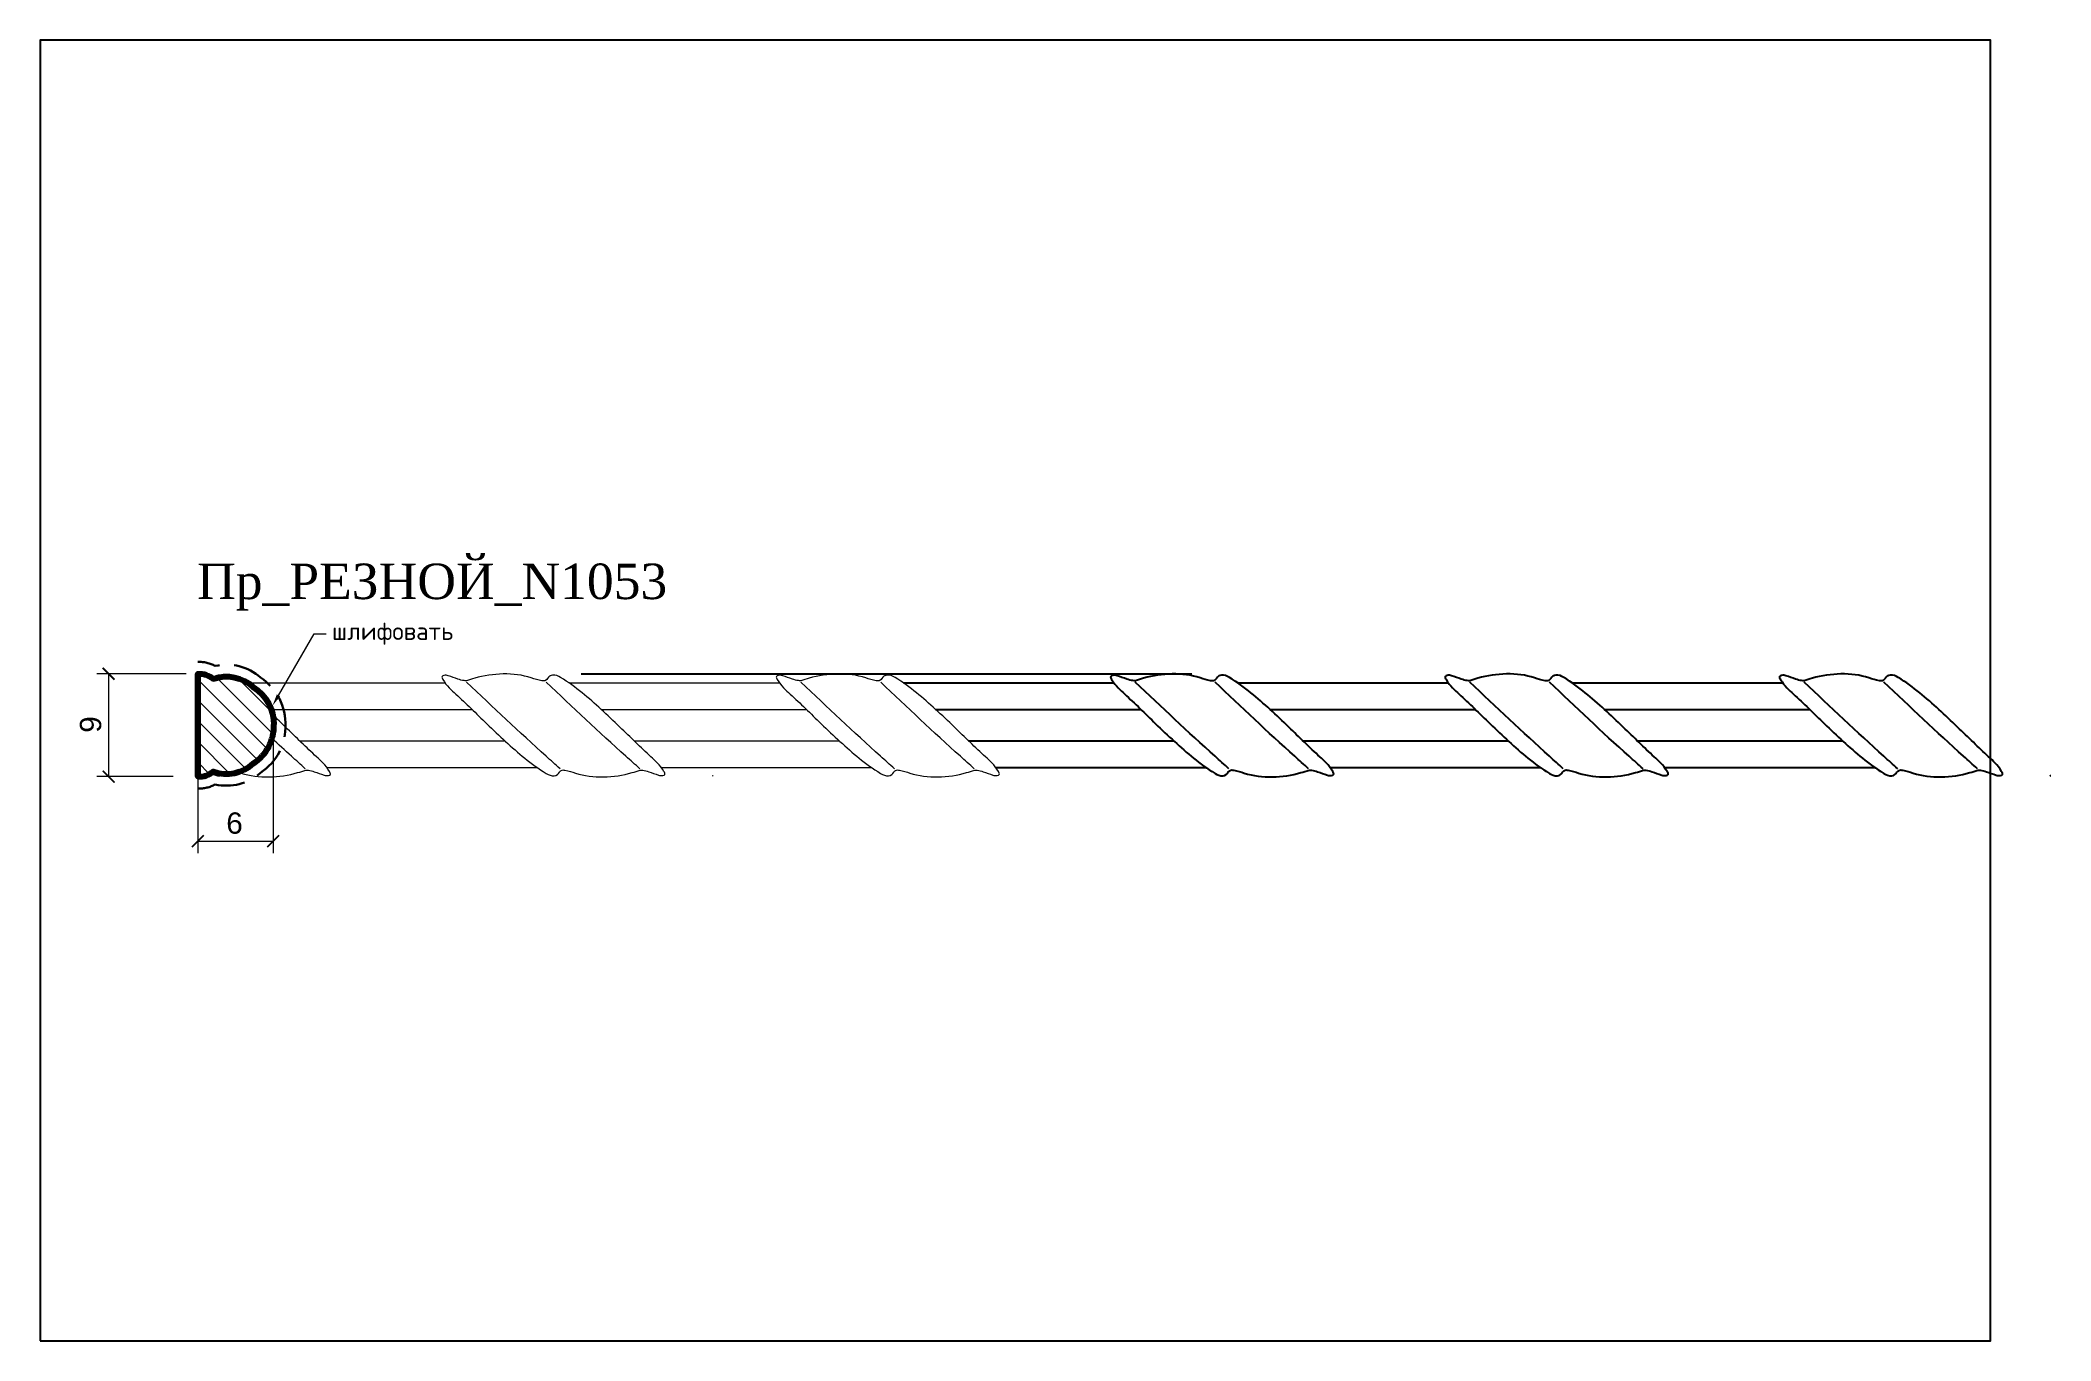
# Model space of a CAD drawing. Header units: millimetres. Extents: x 1315 to 1485, y -1342 to -1232.
import ezdxf
from ezdxf import colors
from ezdxf.entities.mleader import LeaderData, LeaderLine
from ezdxf.math import Vec2, Vec3

# ---------------------------------------------------------------- set-up
doc = ezdxf.new("R2010")
doc.units = ezdxf.units.MM
doc.linetypes.add('HIDDEN', pattern=[0.375, 0.25, -0.125])
for name, color, linetype, lineweight in [('0.15', 7, 'Continuous', 15), ('линия 50', 1, 'Continuous', 140), ('служебный слой РАЗМЕРЫ', 7, 'Continuous', 9)]:
    doc.layers.add(name, color=color, linetype=linetype, lineweight=lineweight)
doc.layers.add('Outside panel', color=7, linetype='Continuous', lineweight=18, true_color=0x7f5e57)
doc.layers.add('размеры в модели', color=7, linetype='Continuous')
doc.styles.add('ELECT', font='times.ttf')
doc.styles.get("Standard").update_dxf_attribs({"font": 'arial.ttf'})
doc.styles.add('ЕСКД профили текст', font='isocpeur.ttf')
doc.dimstyles.new('M_1', dxfattribs={"dimtxt": 1.8, "dimasz": 1, "dimexe": 1, "dimexo": 1, "dimgap": 0.6, "dimtad": 1, "dimdec": 0, "dimdsep": 46, "dimtxsty": 'Standard', "dimblk": 'ARCHTICK', "dimcen": -5, "dimclrd": 7, "dimclre": 7, "dimclrt": 7, "dimadec": 0, "dimazin": 0, "dimtfac": 1, "dimtdec": 0, "dimtmove": 0, "dimatfit": 3, "dimfxl": 1, "dimtolj": 1, "dimtzin": 0, "dimlwd": 5, "dimlwe": 5, "dimarcsym": 0})

# ---------------------------------------------------------------- blocks, each defined once
blk = doc.blocks.new('_ArchTick')
at = {"color": 0, "linetype": 'ByBlock', "const_width": 0.15}
blk.add_lwpolyline([(-0.5, -0.5), (0.5, 0.5)], dxfattribs=at)
blk = doc.blocks.new('*D3')
at = {"layer": 'Defpoints', "color": 0, "ltscale": 1000, "transparency": 16777216}
for p in [(1328.62, -1285.49), (1321.07, -1294.19), (1327.53, -1294.19)]:
    blk.add_point(p, dxfattribs=at)
at = {"layer": 'размеры в модели', "color": 7, "lineweight": 5, "ltscale": 1000, "transparency": 16777216}
for p, q in [((1327.62, -1285.49), (1320.07, -1285.49)), ((1321.07, -1285.49), (1321.07, -1294.19)), ((1326.53, -1294.19), (1320.07, -1294.19))]:
    blk.add_line(p, q, dxfattribs=at)
for p, rotation in [((1321.07, -1285.49), 90), ((1321.07, -1294.19), 270)]:
    blk.add_blockref('_ArchTick', p, dxfattribs=dict(at, rotation=rotation))
at = {"layer": 'размеры в модели', "color": 7, "ltscale": 1000, "transparency": 16777216, "insert": (1319.55, -1289.78), "char_height": 1.8, "attachment_point": 5, "rotation": 90}
blk.add_mtext('\\A1;9', dxfattribs=at)
blk = doc.blocks.new('*D2')
at = {"layer": 'Defpoints', "color": 0, "ltscale": 1000, "transparency": 16777216}
for p in [(1328.62, -1288.12), (1334.99, -1289.25), (1334.99, -1299.65)]:
    blk.add_point(p, dxfattribs=at)
at = {"layer": 'размеры в модели', "color": 7, "lineweight": 5, "ltscale": 1000, "transparency": 16777216}
for p, q in [((1328.62, -1289.12), (1328.62, -1300.65)), ((1334.99, -1290.25), (1334.99, -1300.65)), ((1328.62, -1299.65), (1334.99, -1299.65))]:
    blk.add_line(p, q, dxfattribs=at)
at = {"layer": 'размеры в модели', "color": 7, "lineweight": 5, "ltscale": 1000, "transparency": 16777216, "rotation": 180}
blk.add_blockref('_ArchTick', (1328.62, -1299.65), dxfattribs=at)
at = {"layer": 'размеры в модели', "color": 7, "lineweight": 5, "ltscale": 1000, "transparency": 16777216}
blk.add_blockref('_ArchTick', (1334.99, -1299.65), dxfattribs=at)
at = {"layer": 'размеры в модели', "color": 7, "ltscale": 1000, "transparency": 16777216, "insert": (1331.72, -1298.13), "char_height": 1.8, "attachment_point": 5}
blk.add_mtext('\\A1;6', dxfattribs=at)

msp = doc.modelspace()

# ---------------------------------------------------------------- hatches: boundary and pattern name
at = {"layer": 'Outside panel', "ltscale": 1000}
h = msp.add_hatch(dxfattribs=at)
h.set_pattern_fill('ANSI31', color=256, scale=9.894831, angle=90)
h.set_pattern_definition([(135, (-306791.362, 90835.3116), (-0.8745877676, -0.8745877676), [])])
h.paths.add_polyline_path([(1333.31, -1286.61, 0.277939), (1329.91, -1285.92, 0.162389), (1328.87, -1285.49), (1328.62, -1285.49), (1328.62, -1294.19, 0.197415), (1329.91, -1293.76, 0.277939), (1333.31, -1293.07, 0.263205), (1335.05, -1289.79, 0.257182)])

# ---------------------------------------------------------------- linework, layer by layer
at = {"color": 7, "ltscale": 1000}
for p, q in [((1361.06, -1285.49), (1412.72, -1285.49)), ((1368.17, -1285.49), (1406.11, -1285.49)), ((1388.31, -1286.26), (1406.12, -1286.26)), ((1416.6, -1286.26), (1434.41, -1286.26)), ((1444.89, -1286.26), (1462.71, -1286.26)), ((1391.03, -1288.5), (1408.39, -1288.5)), ((1419.32, -1288.5), (1436.69, -1288.5)), ((1447.62, -1288.5), (1464.98, -1288.5)), ((1393.83, -1291.17), (1411.19, -1291.17)), ((1422.13, -1291.17), (1439.48, -1291.17)), ((1450.42, -1291.17), (1467.78, -1291.17)), ((1396.12, -1293.42), (1413.9, -1293.42)), ((1424.41, -1293.42), (1442.19, -1293.42)), ((1452.71, -1293.42), (1470.49, -1293.42))]:
    msp.add_line(p, q, dxfattribs=at)
at = {"color": 6, "ltscale": 1000}
msp.add_lwpolyline([(1315.28, -1341.91), (1480.28, -1341.91), (1480.28, -1231.91), (1315.28, -1231.91)], close=True, dxfattribs=at)
at = {"color": 7, "ltscale": 1000}
for points, knots in [([(1415.03, -1285.66), (1415.03, -1285.66), (1414.85, -1285.75), (1414.71, -1286.11), (1414.08, -1286.08), (1412.26, -1285.34), (1409.91, -1285.44), (1408.17, -1286.01), (1407.94, -1286.08), (1407.87, -1286.08), (1407.62, -1286.08), (1407.1, -1285.91), (1406.55, -1285.71), (1406.09, -1285.58), (1405.78, -1285.72), (1406.22, -1286.49), (1407.46, -1287.57), (1409.83, -1289.92), (1412.29, -1292.23), (1414.2, -1293.67), (1415.26, -1294.24), (1415.74, -1293.98), (1415.79, -1293.82), (1415.83, -1293.75), (1415.95, -1293.61), (1416.49, -1293.65), (1418.31, -1294.38), (1420.66, -1294.28), (1422.4, -1293.71), (1422.63, -1293.64)], [0, 0, 0, 0, 0.127809, 0.618615, 0.938696, 1.857693, 6.65098, 7.369938, 7.369938, 7.369938, 7.587352, 8.112187, 8.980321, 9.35046, 9.53889, 9.800764, 11.461262, 15.083573, 19.409813, 21.639664, 22.344517, 22.867599, 22.867599, 22.867599, 23.095516, 23.415596, 24.334593, 29.12788, 29.846838, 29.846838, 29.846838, 29.846838]), ([(1422.63, -1293.64), (1422.7, -1293.64), (1422.95, -1293.64), (1423.47, -1293.82), (1424.02, -1294.02), (1424.47, -1294.14), (1424.78, -1294.01), (1424.35, -1293.23), (1423.11, -1292.15), (1420.73, -1289.8), (1418.28, -1287.5), (1416.37, -1286.06), (1415.39, -1285.53), (1415.05, -1285.65), (1415.03, -1285.66)], [0, 0, 0, 0, 0.217414, 0.742249, 1.610384, 1.980523, 2.168952, 2.430826, 4.091325, 7.713636, 12.039875, 14.269726, 14.974579, 15.207664, 15.207664, 15.207664, 15.207664]), ([(1443.33, -1285.66), (1443.33, -1285.66), (1443.14, -1285.75), (1443.01, -1286.11), (1442.37, -1286.08), (1440.56, -1285.34), (1438.2, -1285.44), (1436.46, -1286.01), (1436.23, -1286.08), (1436.16, -1286.08), (1435.91, -1286.08), (1435.39, -1285.91), (1434.84, -1285.71), (1434.39, -1285.58), (1434.08, -1285.72), (1434.51, -1286.49), (1435.75, -1287.57), (1438.13, -1289.92), (1440.58, -1292.23), (1442.49, -1293.67), (1443.56, -1294.24), (1444.03, -1293.98), (1444.08, -1293.82), (1444.13, -1293.75), (1444.24, -1293.61), (1444.78, -1293.65), (1446.6, -1294.38), (1448.95, -1294.28), (1450.7, -1293.71), (1450.92, -1293.64)], [0, 0, 0, 0, 0.127809, 0.618615, 0.938696, 1.857693, 6.65098, 7.369938, 7.369938, 7.369938, 7.587352, 8.112187, 8.980321, 9.35046, 9.53889, 9.800764, 11.461262, 15.083573, 19.409813, 21.639664, 22.344517, 22.867599, 22.867599, 22.867599, 23.095516, 23.415596, 24.334593, 29.12788, 29.846838, 29.846838, 29.846838, 29.846838]), ([(1450.92, -1293.64), (1450.99, -1293.64), (1451.24, -1293.64), (1451.76, -1293.82), (1452.31, -1294.02), (1452.77, -1294.14), (1453.08, -1294.01), (1452.64, -1293.23), (1451.4, -1292.15), (1449.03, -1289.8), (1446.57, -1287.5), (1444.66, -1286.06), (1443.69, -1285.53), (1443.34, -1285.65), (1443.33, -1285.66)], [0, 0, 0, 0, 0.217414, 0.742249, 1.610384, 1.980523, 2.168952, 2.430826, 4.091325, 7.713636, 12.039875, 14.269726, 14.974579, 15.207664, 15.207664, 15.207664, 15.207664]), ([(1471.62, -1285.66), (1471.62, -1285.66), (1471.43, -1285.75), (1471.3, -1286.11), (1470.66, -1286.08), (1468.85, -1285.34), (1466.5, -1285.44), (1464.75, -1286.01), (1464.53, -1286.08), (1464.45, -1286.08), (1464.2, -1286.08), (1463.69, -1285.91), (1463.14, -1285.71), (1462.68, -1285.58), (1462.37, -1285.72), (1462.8, -1286.49), (1464.04, -1287.57), (1466.42, -1289.92), (1468.88, -1292.23), (1470.78, -1293.67), (1471.85, -1294.24), (1472.32, -1293.98), (1472.37, -1293.82), (1472.42, -1293.75), (1472.54, -1293.61), (1473.08, -1293.65), (1474.89, -1294.38), (1477.25, -1294.28), (1478.99, -1293.71), (1479.22, -1293.64)], [0, 0, 0, 0, 0.127809, 0.618615, 0.938696, 1.857693, 6.65098, 7.369938, 7.369938, 7.369938, 7.587352, 8.112187, 8.980321, 9.35046, 9.53889, 9.800764, 11.461262, 15.083573, 19.409813, 21.639664, 22.344517, 22.867599, 22.867599, 22.867599, 23.095516, 23.415596, 24.334593, 29.12788, 29.846838, 29.846838, 29.846838, 29.846838]), ([(1471.62, -1285.66), (1471.62, -1285.66), (1471.43, -1285.75), (1471.3, -1286.11), (1470.66, -1286.08), (1468.85, -1285.34), (1466.5, -1285.44), (1464.75, -1286.01), (1464.53, -1286.08), (1464.45, -1286.08), (1464.2, -1286.08), (1463.69, -1285.91), (1463.14, -1285.71), (1462.68, -1285.58), (1462.37, -1285.72), (1462.8, -1286.49), (1464.04, -1287.57), (1466.42, -1289.92), (1468.88, -1292.23), (1470.78, -1293.67), (1471.85, -1294.24), (1472.32, -1293.98), (1472.37, -1293.82), (1472.42, -1293.75), (1472.54, -1293.61), (1473.08, -1293.65), (1474.89, -1294.38), (1477.25, -1294.28), (1478.99, -1293.71), (1479.22, -1293.64)], [0, 0, 0, 0, 0.127809, 0.618615, 0.938696, 1.857693, 6.65098, 7.369938, 7.369938, 7.369938, 7.587352, 8.112187, 8.980321, 9.35046, 9.53889, 9.800764, 11.461262, 15.083573, 19.409813, 21.639664, 22.344517, 22.867599, 22.867599, 22.867599, 23.095516, 23.415596, 24.334593, 29.12788, 29.846838, 29.846838, 29.846838, 29.846838]), ([(1479.22, -1293.64), (1479.29, -1293.64), (1479.54, -1293.64), (1480.05, -1293.82), (1480.6, -1294.02), (1481.06, -1294.14), (1481.37, -1294.01), (1480.94, -1293.23), (1479.7, -1292.15), (1477.32, -1289.8), (1474.86, -1287.5), (1472.96, -1286.06), (1471.98, -1285.53), (1471.64, -1285.65), (1471.62, -1285.66)], [0, 0, 0, 0, 0.217414, 0.742249, 1.610384, 1.980523, 2.168952, 2.430826, 4.091325, 7.713636, 12.039875, 14.269726, 14.974579, 15.207664, 15.207664, 15.207664, 15.207664]), ([(1479.22, -1293.64), (1479.29, -1293.64), (1479.54, -1293.64), (1480.05, -1293.82), (1480.6, -1294.02), (1481.06, -1294.14), (1481.37, -1294.01), (1480.94, -1293.23), (1479.7, -1292.15), (1477.32, -1289.8), (1474.86, -1287.5), (1472.96, -1286.06), (1471.98, -1285.53), (1471.64, -1285.65), (1471.62, -1285.66)], [0, 0, 0, 0, 0.217414, 0.742249, 1.610384, 1.980523, 2.168952, 2.430826, 4.091325, 7.713636, 12.039875, 14.269726, 14.974579, 15.207664, 15.207664, 15.207664, 15.207664])]:
    msp.add_open_spline(points, degree=3, knots=knots, dxfattribs=at)
for points in [[(1415.85, -1293.52), (1414.68, -1292.47), (1407.93, -1286.2)], [(1422.59, -1293.52), (1421.42, -1292.47), (1414.68, -1286.2)], [(1444.14, -1293.52), (1442.97, -1292.47), (1436.23, -1286.2)], [(1450.89, -1293.52), (1449.71, -1292.47), (1442.97, -1286.2)], [(1472.43, -1293.52), (1471.26, -1292.47), (1464.52, -1286.2)], [(1472.43, -1293.52), (1471.26, -1292.47), (1464.52, -1286.2)], [(1479.18, -1293.52), (1478.01, -1292.47), (1471.27, -1286.2)], [(1479.18, -1293.52), (1478.01, -1292.47), (1471.27, -1286.2)]]:
    msp.add_spline(points, degree=3, dxfattribs=at)
msp.add_open_spline([(1485.38, -1294.11), (1485.36, -1294.12), (1485.34, -1294.13), (1485.31, -1294.14)], degree=3, dxfattribs=at)
at = {"layer": '0.15', "color": 7, "ltscale": 1000}
for p, q in [((1332.81, -1286.26), (1349.54, -1286.26)), ((1360.01, -1286.26), (1377.83, -1286.26)), ((1334.83, -1288.5), (1351.81, -1288.5)), ((1362.74, -1288.5), (1380.1, -1288.5)), ((1337.24, -1291.17), (1354.6, -1291.17)), ((1365.54, -1291.17), (1382.9, -1291.17)), ((1339.53, -1293.42), (1357.31, -1293.42)), ((1367.83, -1293.42), (1385.61, -1293.42))]:
    msp.add_line(p, q, dxfattribs=at)
for points, knots in [([(1330.78, -1285.69), (1330.64, -1285.62), (1330.42, -1285.57), (1330.17, -1285.65), (1330.15, -1285.66)], [14.5284438, 14.5284438, 14.5284438, 14.5284438, 14.9745795, 15.2076638, 15.2076638, 15.2076638, 15.2076638]), ([(1358.45, -1285.66), (1358.45, -1285.66), (1358.26, -1285.75), (1358.13, -1286.11), (1357.49, -1286.08), (1355.67, -1285.34), (1353.32, -1285.44), (1351.58, -1286.01), (1351.35, -1286.08), (1351.28, -1286.08), (1351.03, -1286.08), (1350.51, -1285.91), (1349.96, -1285.71), (1349.51, -1285.58), (1349.2, -1285.72), (1349.63, -1286.49), (1350.87, -1287.57), (1353.25, -1289.92), (1355.7, -1292.23), (1357.61, -1293.67), (1358.68, -1294.24), (1359.15, -1293.98), (1359.2, -1293.82), (1359.25, -1293.75), (1359.36, -1293.61), (1359.9, -1293.65), (1361.72, -1294.38), (1364.07, -1294.28), (1365.82, -1293.71), (1366.04, -1293.64)], [0, 0, 0, 0, 0.127809, 0.618615, 0.938696, 1.857693, 6.65098, 7.369938, 7.369938, 7.369938, 7.587352, 8.112187, 8.980321, 9.35046, 9.53889, 9.800764, 11.461262, 15.083573, 19.409813, 21.639664, 22.344517, 22.867599, 22.867599, 22.867599, 23.095516, 23.415596, 24.334593, 29.12788, 29.846838, 29.846838, 29.846838, 29.846838]), ([(1366.04, -1293.64), (1366.11, -1293.64), (1366.36, -1293.64), (1366.88, -1293.82), (1367.43, -1294.02), (1367.89, -1294.14), (1368.2, -1294.01), (1367.76, -1293.23), (1366.52, -1292.15), (1364.15, -1289.8), (1361.69, -1287.5), (1359.78, -1286.06), (1358.81, -1285.53), (1358.46, -1285.65), (1358.45, -1285.66)], [0, 0, 0, 0, 0.217414, 0.742249, 1.610384, 1.980523, 2.168952, 2.430826, 4.091325, 7.713636, 12.039875, 14.269726, 14.974579, 15.207664, 15.207664, 15.207664, 15.207664]), ([(1386.74, -1285.66), (1386.74, -1285.66), (1386.55, -1285.75), (1386.42, -1286.11), (1385.78, -1286.08), (1383.97, -1285.34), (1381.62, -1285.44), (1379.87, -1286.01), (1379.64, -1286.08), (1379.57, -1286.08), (1379.32, -1286.08), (1378.81, -1285.91), (1378.26, -1285.71), (1377.8, -1285.58), (1377.49, -1285.72), (1377.92, -1286.49), (1379.16, -1287.57), (1381.54, -1289.92), (1384, -1292.23), (1385.9, -1293.67), (1386.97, -1294.24), (1387.44, -1293.98), (1387.49, -1293.82), (1387.54, -1293.75), (1387.66, -1293.61), (1388.2, -1293.65), (1390.01, -1294.38), (1392.37, -1294.28), (1394.11, -1293.71), (1394.34, -1293.64)], [0, 0, 0, 0, 0.127809, 0.618615, 0.938696, 1.857693, 6.65098, 7.369938, 7.369938, 7.369938, 7.587352, 8.112187, 8.980321, 9.35046, 9.53889, 9.800764, 11.461262, 15.083573, 19.409813, 21.639664, 22.344517, 22.867599, 22.867599, 22.867599, 23.095516, 23.415596, 24.334593, 29.12788, 29.846838, 29.846838, 29.846838, 29.846838]), ([(1394.33, -1293.64), (1394.41, -1293.64), (1394.66, -1293.64), (1395.17, -1293.82), (1395.72, -1294.02), (1396.18, -1294.14), (1396.49, -1294.01), (1396.06, -1293.23), (1394.82, -1292.15), (1392.44, -1289.8), (1389.98, -1287.5), (1388.08, -1286.06), (1387.1, -1285.53), (1386.76, -1285.65), (1386.74, -1285.66)], [0, 0, 0, 0, 0.217414, 0.742249, 1.610384, 1.980523, 2.168952, 2.430826, 4.091325, 7.713636, 12.039875, 14.269726, 14.974579, 15.207664, 15.207664, 15.207664, 15.207664]), ([(1337.75, -1293.64), (1337.82, -1293.64), (1338.07, -1293.64), (1338.58, -1293.82), (1339.14, -1294.02), (1339.59, -1294.14), (1339.9, -1294.01), (1339.47, -1293.23), (1338.23, -1292.15), (1336.56, -1290.5), (1335.32, -1289.31), (1334.96, -1288.97)], [0, 0, 0, 0, 0.217414, 0.742249, 1.610384, 1.980523, 2.168952, 2.430826, 4.091325, 7.713636, 9.190472, 9.190472, 9.190472, 9.190472]), ([(1337.71, -1293.52), (1337.32, -1293.17), (1336.38, -1292.33), (1335.44, -1291.47), (1334.89, -1290.96)], [0, 0, 0, 0, 1.575816, 3.811383, 3.811383, 3.811383, 3.811383]), ([(1329.78, -1293.9), (1329.78, -1293.91), (1330, -1294.03), (1330.31, -1294.2), (1330.69, -1294.05), (1330.77, -1293.99)], [21.619072, 21.619072, 21.619072, 21.619072, 21.639664, 22.344517, 22.646867, 22.646867, 22.646867, 22.646867]), ([(1332.01, -1293.8), (1332.09, -1293.83), (1333.66, -1294.37), (1335.78, -1294.28), (1337.52, -1293.71), (1337.75, -1293.64)], [24.051648, 24.051648, 24.051648, 24.051648, 24.334593, 29.12788, 29.846838, 29.846838, 29.846838, 29.846838])]:
    msp.add_open_spline(points, degree=3, knots=knots, dxfattribs=at)
for points in [[(1359.26, -1293.52), (1358.09, -1292.47), (1351.35, -1286.2)], [(1366.01, -1293.52), (1364.83, -1292.47), (1358.09, -1286.2)], [(1387.55, -1293.52), (1386.38, -1292.47), (1379.64, -1286.2)], [(1394.3, -1293.52), (1393.13, -1292.47), (1386.39, -1286.2)]]:
    msp.add_spline(points, degree=3, dxfattribs=at)
msp.add_open_spline([(1372.21, -1294.11), (1372.19, -1294.12), (1372.16, -1294.13), (1372.14, -1294.14)], degree=3, dxfattribs=at)
at = {"layer": 'линия 50', "color": 1, "linetype": 'HIDDEN', "lineweight": 30, "ltscale": 10, "true_color": 0xff0909}
for points in [[(1328.62, -1284.49, -0.137331), (1330.09, -1284.83, -0.239881), (1333.92, -1285.81, -0.264648), (1336.02, -1289.93)], [(1328.62, -1295.19, 0.137331), (1330.09, -1294.85, 0.239881), (1333.92, -1293.86, 0.264648), (1336.02, -1289.75)]]:
    msp.add_lwpolyline(points, format="xyb", dxfattribs=at)
at = {"layer": 'линия 50', "color": 7}
for points in [[(1328.62, -1294.19), (1328.62, -1285.49, -0.197403), (1329.91, -1285.92, -0.277939), (1333.31, -1286.61, -0.257182), (1335.05, -1289.79)], [(1328.62, -1285.49), (1328.62, -1294.19, 0.197403), (1329.91, -1293.76, 0.277939), (1333.31, -1293.07, 0.263205), (1335.05, -1289.79)]]:
    msp.add_lwpolyline(points, format="xyb", dxfattribs=at)

# ---------------------------------------------------------------- texts
at = {"color": 7, "ltscale": 1000, "style": 'ELECT'}
msp.add_text('Пр_РЕЗНОЙ_N1053', height=3, dxfattribs=at).set_placement((1328.55, -1279.17))

# ---------------------------------------------------------------- dimensions: what is measured, and where the dimension line sits
at = {"layer": 'размеры в модели', "color": 5, "ltscale": 1000}
dim = msp.add_linear_dim(base=(1321.07, -1294.19), p1=(1328.62, -1285.49), p2=(1327.53, -1294.19), angle=90, dimstyle='M_1', dxfattribs=at)
dim.commit()
dim.dimension.update_dxf_attribs({"geometry": '*D3', "text_midpoint": (1321.07, -1289.78), "dimtype": 128})
dim = msp.add_linear_dim(base=(1334.99, -1299.65), p1=(1328.62, -1288.12), p2=(1334.99, -1289.25), dimstyle='M_1', dxfattribs=at)
dim.commit()
dim.dimension.update_dxf_attribs({"geometry": '*D2', "text_midpoint": (1331.72, -1299.65), "dimtype": 128})

# ---------------------------------------------------------------- leaders
at = {"layer": 'служебный слой РАЗМЕРЫ'}
ml = msp.add_multileader_mtext('Standard', dxfattribs=at)
ml.set_content('\\A1;шлифовать', color=256, style='ЕСКД профили текст')
ml.set_leader_properties(color=256, linetype='ByLayer', lineweight=-1)
ml.build(insert=Vec2(0, 0))
ml.multileader.update_dxf_attribs({"dogleg_length": 1, "arrow_head_size": 1})
ctx = ml.context
ctx.base_point, ctx.char_height, ctx.arrow_head_size, ctx.landing_gap_size, ctx.plane_origin = Vec3(1339.46, -1282.1), 1.5, 1, 0.5, Vec3(1352.93, -1255.94)
notes = []
notes.append((ctx, [(1, (1, 1, 0), (1338.46, -1282.1), (1, 0), 1, [(0, [(1334.94, -1288.18)], 0, [])])]))
ctx.mtext.insert, ctx.mtext.flow_direction = Vec3(1339.96, -1281.13), 5
for ctx, leaders in notes:
    for number, flags, end, landing, length, lines in leaders:
        leader = LeaderData()
        leader.index, (leader.has_last_leader_line, leader.has_dogleg_vector, leader.attachment_direction) = number, flags
        leader.last_leader_point, leader.dogleg_vector, leader.dogleg_length = Vec3(end), Vec3(landing), length
        for number, points, colour, breaks in lines:
            line = LeaderLine()
            line.index, line.vertices, line.color, line.breaks = number, Vec3.list(points), colors.encode_raw_color(colour), breaks
            leader.lines.append(line)
        ctx.leaders.append(leader)

doc.saveas('drawing.dxf')
